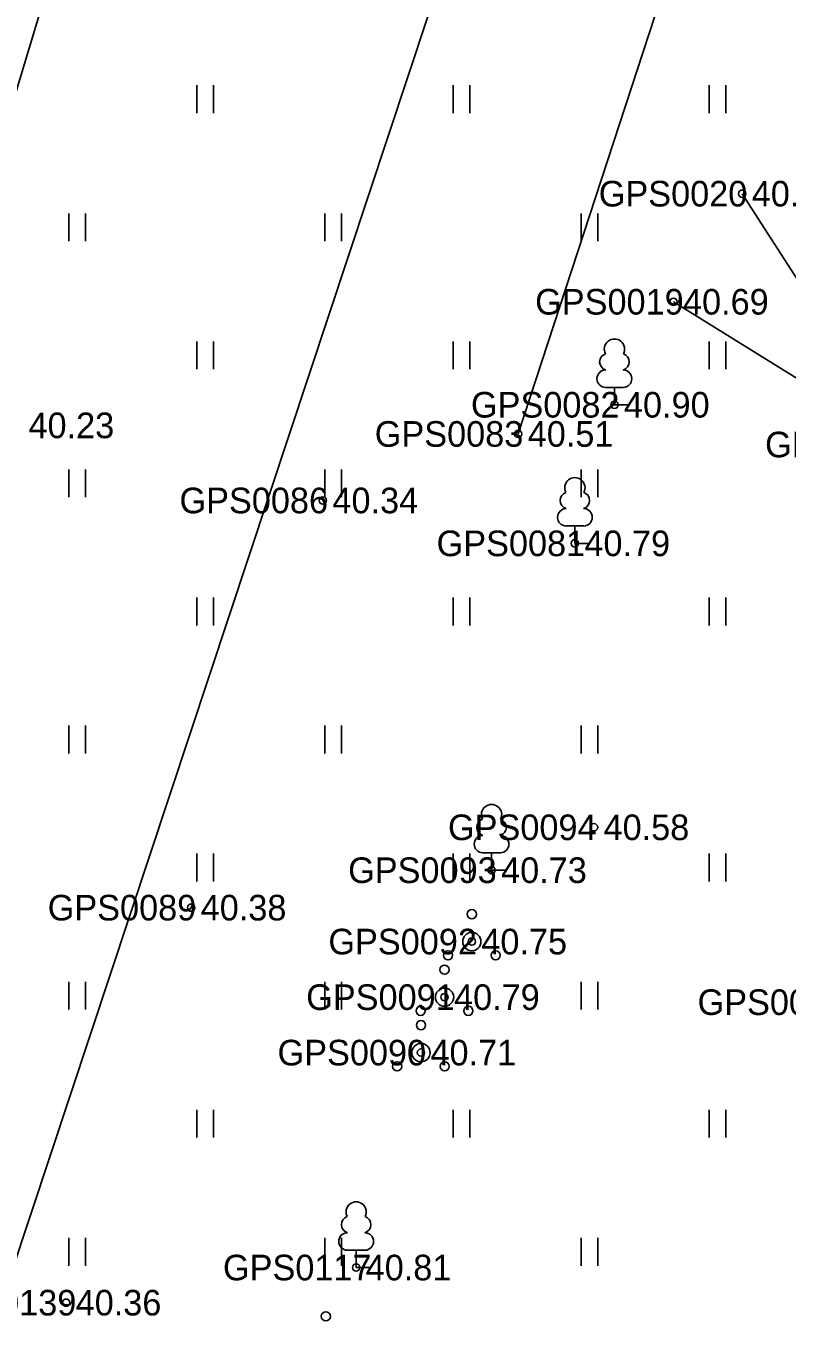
# Model space of a CAD drawing. Extents: x 627133 to 627587, y 6458748 to 6459130.
# Drawn here: x 627286.1 to 627306.9, y 6458902.55 to 6458938 of the extents above; entities that cross this region are included whole.
import ezdxf

# ---------------------------------------------------------------- set-up
doc = ezdxf.new("R2010")
doc.units = 0
for name, color, linetype in [('HALJASTUS', 7, 'Continuous'), ('KORGUS-EH2000', 7, 'Continuous'), ('KTRASS', 7, 'Continuous'), ('MOOTKORG-EH2000', 7, 'Continuous'), ('MOOTMPUNKT', 7, 'Continuous'), ('MOOTNR', 7, 'Continuous'), ('MOOTPIIR', 7, 'Continuous'), ('PIIR', 7, 'Continuous'), ('PUU', 7, 'Continuous')]:
    doc.layers.add(name, color=color, linetype=linetype)

msp = doc.modelspace()

# ---------------------------------------------------------------- linework, layer by layer
at = {"layer": 'HALJASTUS'}
for p, q in [((627299.552, 6458926.851), (627306.757, 6458948.883)), ((627290.772, 6458936.381), (627290.772, 6458935.619)), ((627291.228, 6458936.381), (627291.228, 6458935.619)), ((627297.772, 6458936.381), (627297.772, 6458935.619)), ((627298.228, 6458936.381), (627298.228, 6458935.619)), ((627304.772, 6458936.381), (627304.772, 6458935.619)), ((627305.228, 6458936.381), (627305.228, 6458935.619)), ((627287.272, 6458932.881), (627287.272, 6458932.119)), ((627287.728, 6458932.881), (627287.728, 6458932.119)), ((627294.272, 6458932.881), (627294.272, 6458932.119)), ((627294.728, 6458932.881), (627294.728, 6458932.119)), ((627301.272, 6458932.881), (627301.272, 6458932.119)), ((627301.728, 6458932.881), (627301.728, 6458932.119)), ((627290.772, 6458929.381), (627290.772, 6458928.619)), ((627291.228, 6458929.381), (627291.228, 6458928.619)), ((627297.772, 6458929.381), (627297.772, 6458928.619)), ((627298.228, 6458929.381), (627298.228, 6458928.619)), ((627304.772, 6458929.381), (627304.772, 6458928.619)), ((627305.228, 6458929.381), (627305.228, 6458928.619)), ((627287.272, 6458925.881), (627287.272, 6458925.119)), ((627287.728, 6458925.881), (627287.728, 6458925.119)), ((627294.272, 6458925.881), (627294.272, 6458925.119)), ((627294.728, 6458925.881), (627294.728, 6458925.119)), ((627301.272, 6458925.881), (627301.272, 6458925.119)), ((627301.728, 6458925.881), (627301.728, 6458925.119)), ((627290.772, 6458922.381), (627290.772, 6458921.619)), ((627291.228, 6458922.381), (627291.228, 6458921.619)), ((627297.772, 6458922.381), (627297.772, 6458921.619)), ((627298.228, 6458922.381), (627298.228, 6458921.619)), ((627304.772, 6458922.381), (627304.772, 6458921.619)), ((627305.228, 6458922.381), (627305.228, 6458921.619)), ((627287.272, 6458918.881), (627287.272, 6458918.119)), ((627287.728, 6458918.881), (627287.728, 6458918.119)), ((627294.272, 6458918.881), (627294.272, 6458918.119)), ((627294.728, 6458918.881), (627294.728, 6458918.119)), ((627301.272, 6458918.881), (627301.272, 6458918.119)), ((627301.728, 6458918.881), (627301.728, 6458918.119)), ((627290.772, 6458915.381), (627290.772, 6458914.619)), ((627291.228, 6458915.381), (627291.228, 6458914.619)), ((627297.772, 6458915.381), (627297.772, 6458914.619)), ((627298.228, 6458915.381), (627298.228, 6458914.619)), ((627304.772, 6458915.381), (627304.772, 6458914.619)), ((627305.228, 6458915.381), (627305.228, 6458914.619)), ((627287.272, 6458911.881), (627287.272, 6458911.119)), ((627287.728, 6458911.881), (627287.728, 6458911.119)), ((627294.272, 6458911.881), (627294.272, 6458911.119)), ((627294.728, 6458911.881), (627294.728, 6458911.119)), ((627301.272, 6458911.881), (627301.272, 6458911.119)), ((627301.728, 6458911.881), (627301.728, 6458911.119)), ((627290.772, 6458908.381), (627290.772, 6458907.619)), ((627291.228, 6458908.381), (627291.228, 6458907.619)), ((627297.772, 6458908.381), (627297.772, 6458907.619)), ((627298.228, 6458908.381), (627298.228, 6458907.619)), ((627304.772, 6458908.381), (627304.772, 6458907.619)), ((627305.228, 6458908.381), (627305.228, 6458907.619)), ((627287.272, 6458904.881), (627287.272, 6458904.119)), ((627287.728, 6458904.881), (627287.728, 6458904.119)), ((627294.272, 6458904.881), (627294.272, 6458904.119)), ((627294.728, 6458904.881), (627294.728, 6458904.119)), ((627301.272, 6458904.881), (627301.272, 6458904.119)), ((627301.728, 6458904.881), (627301.728, 6458904.119))]:
    msp.add_line(p, q, dxfattribs=at)
at = {"layer": 'KORGUS-EH2000'}
for centre in [(627299.552, 6458926.851), (627294.216, 6458925.033), (627301.101, 6458923.861), (627301.624, 6458916.1), (627290.616, 6458913.904), (627296.895, 6458909.942), (627287.2, 6458903.108)]:
    msp.add_circle(centre, 0.1, dxfattribs=at)
at = {"layer": 'KTRASS'}
for q in [(627305.673, 6458933.418), (627303.795, 6458930.464)]:
    msp.add_line((627310.077, 6458926.562), q, dxfattribs=at)
at = {"layer": 'MOOTMPUNKT'}
for centre in [(627305.673, 6458933.418), (627303.795, 6458930.464), (627302.181, 6458927.649), (627299.552, 6458926.851), (627294.216, 6458925.033), (627301.101, 6458923.861), (627301.624, 6458916.1), (627298.825, 6458914.928), (627290.616, 6458913.904), (627298.285, 6458912.977), (627297.539, 6458911.458), (627296.895, 6458909.942), (627295.124, 6458904.068), (627287.2, 6458903.108)]:
    msp.add_circle(centre, 0.1, dxfattribs=at)
at = {"layer": 'MOOTPIIR'}
msp.add_lwpolyline([(627292.338, 6458957.827), (627291.645, 6458955.518), (627273.957, 6458896.808), (627265.433, 6458899.454), (627255.44, 6458862.858), (627327.264, 6458844.551), (627335.753, 6458871.235), (627345.738, 6458902.875), (627350.71, 6458918.498), (627355.861, 6458938.057), (627356.453, 6458940.884), (627357.918, 6458941.425), (627358.935, 6458948.594), (627330.729, 6458957.328), (627296.538, 6458963.701)], close=True, dxfattribs=at)
at = {"layer": 'PIIR'}
for points in [[(627183.5, 6459032.34), (627184.06, 6459034.59), (627208.3, 6459129.86), (627334.44, 6459107.9), (627331.74, 6459030.26), (627329.33, 6458946.77), (627301.44, 6458951.41), (627279.7, 6458885.82), (627206.39, 6458908.29), (627174.38, 6458824.88), (627161.4, 6458827.92), (627135.89, 6458835.31), (627133.37, 6458835.91), (627140.2, 6458862.56), (627170.9, 6458982.41)], [(627279.7, 6458885.82), (627301.44, 6458951.41), (627329.33, 6458946.77), (627339.19, 6458942.13), (627334.72, 6458919.75), (627323.8, 6458877.72), (627318.8, 6458877.13), (627302.69, 6458795.02), (627174.38, 6458824.88), (627206.39, 6458908.29)]]:
    msp.add_lwpolyline(points, close=True, dxfattribs=at)
at = {"layer": 'PUU'}
for p, q in [((627302.421, 6458928.124), (627301.941, 6458928.124)), ((627302.181, 6458927.649), (627302.181, 6458928.124)), ((627302.561, 6458927.649), (627302.181, 6458927.649)), ((627301.341, 6458924.336), (627300.861, 6458924.336)), ((627301.101, 6458923.861), (627301.101, 6458924.336)), ((627301.481, 6458923.861), (627301.101, 6458923.861)), ((627299.065, 6458915.403), (627298.585, 6458915.403)), ((627298.825, 6458914.928), (627298.825, 6458915.403)), ((627299.205, 6458914.928), (627298.825, 6458914.928)), ((627295.364, 6458904.543), (627294.884, 6458904.543)), ((627295.124, 6458904.068), (627295.124, 6458904.543)), ((627295.504, 6458904.068), (627295.124, 6458904.068))]:
    msp.add_line(p, q, dxfattribs=at)
for centre, radius in [((627298.285, 6458913.727), 0.125), ((627298.285, 6458912.977), 0.25), ((627297.635, 6458912.602), 0.125), ((627298.935, 6458912.602), 0.125), ((627297.539, 6458912.208), 0.125), ((627297.539, 6458911.458), 0.25), ((627296.889, 6458911.083), 0.125), ((627298.189, 6458911.083), 0.125), ((627296.895, 6458910.692), 0.125), ((627296.895, 6458909.942), 0.25), ((627296.245, 6458909.567), 0.125), ((627297.545, 6458909.567), 0.125), ((627294.295, 6458902.735), 0.125)]:
    msp.add_circle(centre, radius, dxfattribs=at)
for centre, radius, start, end in [((627302.181, 6458929.169), 0.277, 332.5799, 207.4201), ((627302.011, 6458928.822), 0.233, 109.0217, 253.1415), ((627302.351, 6458928.822), 0.233, 286.8508, 70.9859), ((627301.943, 6458928.362), 0.238, 90.0016, 269.3953), ((627302.418, 6458928.362), 0.238, 270.6047, 89.9984), ((627301.101, 6458925.381), 0.277, 332.5799, 207.4201), ((627300.931, 6458925.033), 0.233, 109.0217, 253.1415), ((627301.271, 6458925.033), 0.233, 286.8508, 70.9859), ((627300.864, 6458924.573), 0.238, 90.0016, 269.3953), ((627301.339, 6458924.573), 0.238, 270.6047, 89.9984), ((627298.825, 6458916.448), 0.277, 332.5799, 207.4201), ((627298.655, 6458916.1), 0.233, 109.0217, 253.1415), ((627298.995, 6458916.1), 0.233, 286.8508, 70.9859), ((627298.587, 6458915.64), 0.238, 90.0016, 269.3953), ((627299.062, 6458915.64), 0.238, 270.6047, 89.9984), ((627295.124, 6458905.588), 0.277, 332.5799, 207.4201), ((627294.954, 6458905.24), 0.233, 109.0217, 253.1415), ((627295.294, 6458905.24), 0.233, 286.8508, 70.9859), ((627294.887, 6458904.78), 0.238, 90.0016, 269.3953), ((627295.362, 6458904.78), 0.238, 270.6047, 89.9984)]:
    msp.add_arc(centre, radius, start, end, dxfattribs=at)

# ---------------------------------------------------------------- texts
at = {"layer": 'KORGUS-EH2000'}
for s, p in [(' 40.23', (627285.911, 6458926.736)), (' 40.51', (627299.552, 6458926.501)), (' 40.34', (627294.216, 6458924.683)), (' 40.79', (627301.101, 6458923.511)), (' 40.58', (627301.624, 6458915.75)), (' 40.38', (627290.616, 6458913.554)), (' 40.71', (627296.895, 6458909.592)), (' 40.36', (627287.2, 6458902.758))]:
    msp.add_text(s, height=0.7, dxfattribs=at).set_placement(p)
at = {"layer": 'MOOTKORG-EH2000'}
for s, p in [(' 40.64', (627305.673, 6458933.068)), (' 40.69', (627303.795, 6458930.114)), (' 40.90', (627302.181, 6458927.299)), (' 40.23', (627285.911, 6458926.736)), (' 40.51', (627299.552, 6458926.501)), (' 40.34', (627294.216, 6458924.683)), (' 40.79', (627301.101, 6458923.511)), (' 40.58', (627301.624, 6458915.75)), (' 40.73', (627298.825, 6458914.578)), (' 40.38', (627290.616, 6458913.554)), (' 40.75', (627298.285, 6458912.627)), (' 40.79', (627297.539, 6458911.108)), (' 40.71', (627296.895, 6458909.592)), (' 40.81', (627295.124, 6458903.718)), (' 40.36', (627287.2, 6458902.758))]:
    msp.add_text(s, height=0.7, dxfattribs=at).set_placement(p)
at = {"layer": 'MOOTNR'}
for s, p in [('GPS0020 ', (627301.753, 6458933.068)), ('GPS0019 ', (627300.015, 6458930.114)), ('GPS0082 ', (627298.261, 6458927.299)), ('GPS0083 ', (627295.632, 6458926.501)), ('GPS0016 ', (627306.298, 6458926.212)), ('GPS0086 ', (627290.297, 6458924.683)), ('GPS0081 ', (627297.322, 6458923.511)), ('GPS0094 ', (627297.634, 6458915.75)), ('GPS0093 ', (627294.905, 6458914.578)), ('GPS0089 ', (627286.696, 6458913.554)), ('GPS0092 ', (627294.365, 6458912.627)), ('GPS0091 ', (627293.759, 6458911.108)), ('GPS0095 ', (627304.452, 6458910.971)), ('GPS0090 ', (627292.976, 6458909.592)), ('GPS0117 ', (627291.485, 6458903.718)), ('GPS0139 ', (627283.42, 6458902.758))]:
    msp.add_text(s, height=0.7, dxfattribs=at).set_placement(p)

doc.saveas('drawing.dxf')
